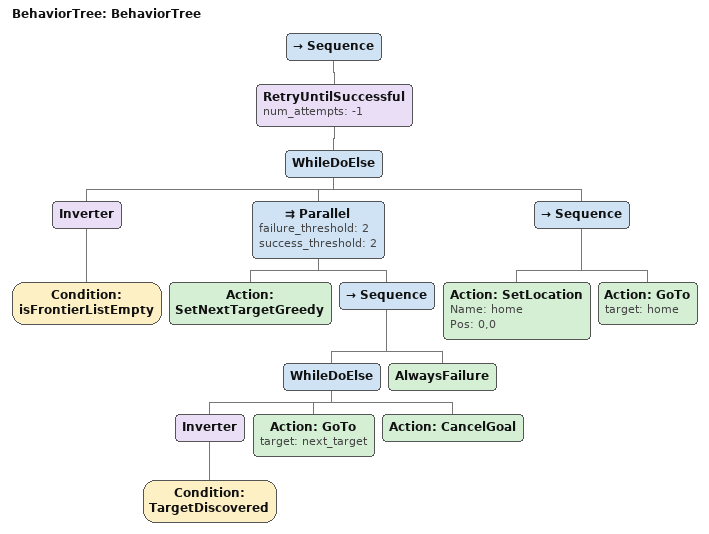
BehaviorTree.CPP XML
<?xml version="1.0"?>
<root main_tree_to_execute="BehaviorTree">
    <BehaviorTree ID="BehaviorTree">
        <Sequence>
            <RetryUntilSuccessful num_attempts="-1">
                <WhileDoElse>
                    <Inverter>
                        <Condition ID="isFrontierListEmpty"/>
                    </Inverter>
                    <Parallel failure_threshold="2" success_threshold="2">
                        <Action ID="SetNextTargetGreedy"/>
                        <Sequence>
                            <WhileDoElse>
                                <Inverter>
                                    <Condition ID="TargetDiscovered"/>
                                </Inverter>
                                <Action ID="GoTo" target="next_target"/>
                                <Action ID="CancelGoal"/>
                            </WhileDoElse>
                            <AlwaysFailure/>
                        </Sequence>
                    </Parallel>
                    <Sequence>
                        <Action ID="SetLocation" Name="home" Pos="0,0"/>
                        <Action ID="GoTo" target="home"/>
                    </Sequence>
                </WhileDoElse>
            </RetryUntilSuccessful>
        </Sequence>
    </BehaviorTree>
</root>
